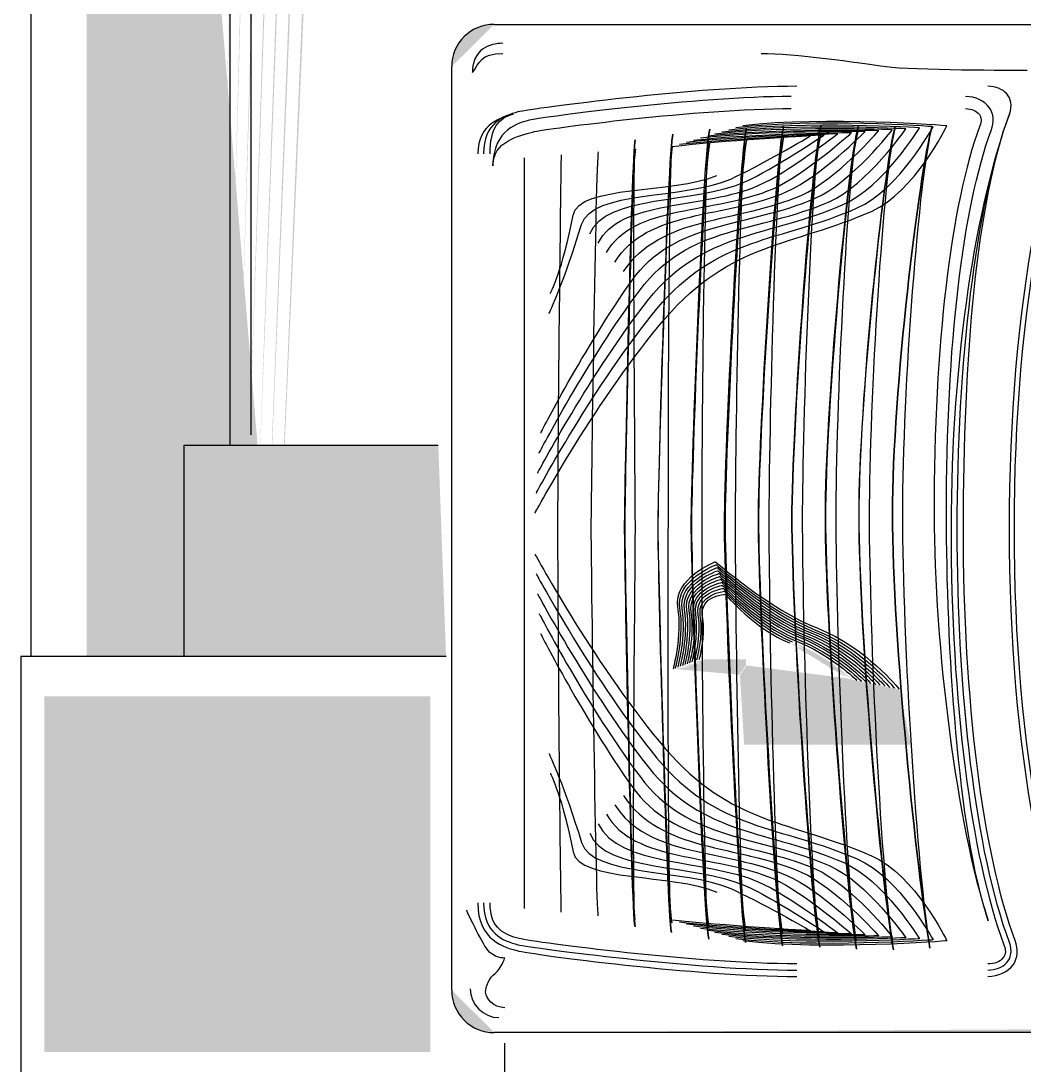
# Model space of a CAD drawing. Header units: millimetres. Extents: x 1111 to 1333, y -447 to -319.
# Drawn here: x 1289.2379 to 1289.4271, y -441.581 to -441.3841 of the extents above; entities that cross this region are included whole.
import ezdxf

# ---------------------------------------------------------------- set-up
doc = ezdxf.new("R2010")
doc.units = ezdxf.units.MM

# ---------------------------------------------------------------- blocks, each defined once
blk = doc.blocks.new('scanne')
at = {"transparency": 33554559}
h = blk.add_hatch(color=256, dxfattribs=at)
h.paths.add_polyline_path([(-0.1646651764565377, 1.427832656656164), (-0.1925381880962504, 1.427832656656164)], flags=0)
h.paths.add_polyline_path([(-0.2242431686029249, 1.397176905720243), (-0.2242431686029249, 0.9708247505886902), (-0.1887062192292887, 0.9708247505886902)], flags=0)
h.paths.add_polyline_path([(-0.1887062192292887, 0.9708247505889176, 0.0021117788378137), (-0.1767997445351739, 1.255576532348413)], flags=0)
h = blk.add_hatch(color=256, dxfattribs=at)
h.paths.add_polyline_path([(-0.1500307048788727, 1.318840513596114, 0.0120618476552631), (-0.1102055998683227, 1.336540560267394)], flags=0)
h.paths.add_polyline_path([(-0.1102055998683227, 1.336540560267394), (-0.1646743001917912, 1.427230490119882), (-0.192547311831504, 1.427230490119882)], flags=0)
h.paths.add_polyline_path([(-0.2236136308604273, 1.397167781984762), (-0.2236136308604273, 0.9855504595204821), (-0.1903119966589202, 0.9855504595204821)], flags=0)
h.paths.add_polyline_path([(-0.1903119966589202, 0.9855504595202546, 0.0020078436045937), (-0.179454751536241, 1.264463050626545)], flags=0)
h = blk.add_hatch(color=256, dxfattribs=at)
h.paths.add_polyline_path([(-0.1535707142127194, 1.325884037323021, 0.0068237509994552), (-0.1142474146488439, 1.342124286330772)], flags=0)
h.paths.add_polyline_path([(-0.1142474146488439, 1.342124286330772), (-0.1646560527208294, 1.426564457435915), (-0.1925290643605422, 1.426564457435915)], flags=0)
h.paths.add_polyline_path([(-0.2230023405884367, 1.397186029455497), (-0.2230023405884367, 1.000212302304362), (-0.1918904028832458, 1.000212302304362)], flags=0)
h.paths.add_polyline_path([(-0.1918904028823363, 1.000212302304589, 0.0018961156850689), (-0.1820823873301833, 1.273376940110438)], flags=0)
h = blk.add_hatch(color=256, dxfattribs=at)
h.paths.add_polyline_path([(-0.1571563422241979, 1.332964055991396, 0.0007552737250075), (-0.1183348481074518, 1.347744507335846)], flags=0)
h.paths.add_polyline_path([(-0.1183348481074518, 1.347744507335846), (-0.1646834239274995, 1.425980538370595), (-0.1925564355672122, 1.425980538370595)], flags=0)
h.paths.add_polyline_path([(-0.222436668994078, 1.397195153190978), (-0.222436668994078, 1.014865021352989), (-0.1934231904299395, 1.014865021352989)], flags=0)
h.paths.add_polyline_path([(-0.1934231904299395, 1.014865021353671, 0.0017490753808728), (-0.1847556418022123, 1.282281705857485)], flags=0)
h = blk.add_hatch(color=256, dxfattribs=at)
h.paths.add_polyline_path([(-0.1223492916813029, 1.353287176589674, 0.007735143214843999), (-0.1606689803518293, 1.340012141586157)], flags=0)
h.paths.add_polyline_path([(-0.1223492916822124, 1.353287176589674), (-0.1646834239274995, 1.425410304908155), (-0.1925564355672122, 1.425410304908155)], flags=0)
h.paths.add_polyline_path([(-0.2217980075158721, 1.397172343852389), (-0.2217980075158721, 1.029531426004723), (-0.1950198441243174, 1.029531426004723)], flags=0)
h.paths.add_polyline_path([(-0.1950198441243174, 1.029531426005178, 0.0016028837796786), (-0.1874015250671164, 1.291154538532737)], flags=0)
h = blk.add_hatch(color=256, dxfattribs=at)
h.paths.add_polyline_path([(-0.1264139158013222, 1.358861778917571, 0.0163772386080521), (-0.1641861803479969, 1.34709216025476)], flags=0)
h.paths.add_polyline_path([(-0.1264139158013222, 1.358861778917798), (-0.1646423671174944, 1.424780767165657), (-0.192560997434839, 1.424780767165657)], flags=0)
h.paths.add_polyline_path([(-0.2212095265829248, 1.39718146758787), (-0.2212095265829248, 1.04418414505335), (-0.1965754410095997, 1.04418414505335)], flags=0)
h.paths.add_polyline_path([(-0.1965754410095997, 1.04418414505335, 0.0014353692078459), (-0.190051970200102, 1.300059304279784)], flags=0)
h = blk.add_hatch(color=256, dxfattribs=at)
h.paths.add_polyline_path([(-0.1305013492594753, 1.364440943113322, 0.0274616059020366), (-0.1677261896818436, 1.35413112211404)], flags=0)
h.paths.add_polyline_path([(-0.1305013492594753, 1.364440943113322), (-0.1646697383241644, 1.424155791290786), (-0.1925427499638772, 1.424155791290786)], flags=0)
h.paths.add_polyline_path([(-0.2205526176346666, 1.397195153190978), (-0.2205526176346666, 1.058887044646553), (-0.1981538472330158, 1.058887044646553)], flags=0)
h.paths.add_polyline_path([(-0.1981538472330158, 1.058887044647235, 0.0012508631536197), (-0.1927252246716762, 1.308968631896277)], flags=0)
h = blk.add_hatch(color=256, dxfattribs=at)
h.paths.add_polyline_path([(-0.1345249165699442, 1.3700246691767, 0.0399582561470044), (-0.171247951545638, 1.361220264518124)], flags=0)
h.paths.add_polyline_path([(-0.1345249165699442, 1.3700246691767), (-0.1646788620598727, 1.423535377283769), (-0.1925518736995855, 1.423535377283769)], flags=0)
h.paths.add_polyline_path([(-0.2200143172460685, 1.397167781984762), (-0.2200143172460685, 1.073548887430661), (-0.1997140059863795, 1.073548887430661)], flags=0)
h.paths.add_polyline_path([(-0.1997140059863795, 1.073548887430661, 0.0010489631758105), (-0.1953802316718338, 1.317882521380852)], flags=0)
h = blk.add_hatch(color=256, dxfattribs=at)
h.paths.add_polyline_path([(-0.138584978821882, 1.375603833372224, 0.0551259224544635), (-0.1748062083509012, 1.368304845054353)], flags=0)
h.paths.add_polyline_path([(-0.138584978821882, 1.375603833372451), (-0.1646788620598727, 1.422956020086076), (-0.1925518736995855, 1.422956020086076)], flags=0)
h.paths.add_polyline_path([(-0.2193756557678625, 1.39718146758787), (-0.2193756557678625, 1.088160549669964), (-0.2012650410040351, 1.088160549669964)], flags=0)
h.paths.add_polyline_path([(-0.2012650410040351, 1.088160549669282, 0.0008221232259215), (-0.1980261149376474, 1.326791848995981)], flags=0)
h = blk.add_hatch(color=256, dxfattribs=at)
h.paths.add_polyline_path([(-0.1473665741430068, 1.089880373790492, 0.4178557647740821), (-0.1553954612925281, 1.081942723996462)], flags=0)
h.paths.add_polyline_path([(-0.1473665741420973, 1.089880373792539), (-0.0265683174777678, 1.089880373792539)], flags=0)
h.paths.add_polyline_path([(0.2573167094203654, 1.08267262282834, 0.0037707061249055), (-0.0265683174786773, 1.089880373792539)], flags=0)
h.paths.add_polyline_path([(0.2849160089974703, 1.002018801912981, 0.0442316588795914), (0.2703180323608194, 1.074005074200385)], flags=0)
h.paths.add_polyline_path([(0.2913938611297908, 0.916346926529286, 0.0127815717687274), (0.2849160089974703, 1.002018801912981)], flags=0)
h.paths.add_polyline_path([(0.2772520712630921, 0.9022963740169416, 0.4162561752458062), (0.2913938611297908, 0.916346926529286)], flags=0)
h.paths.add_polyline_path([(0.2772520712640016, 0.9022963740169416), (-0.0265683174777678, 0.8997873467826593), (-0.1473665741420973, 0.8997873467826593)], flags=0)
h.paths.add_polyline_path([(-0.1553954612925281, 0.9077706152556856, 0.4188155754616451), (-0.1473665741430068, 0.8997873467826593)], flags=0)
h = blk.add_hatch(color=256, dxfattribs=at)
h.paths.add_polyline_path([(-0.0798783034058488, 0.9663951770530728, 0.0810771973531571), (-0.0911917352993896, 0.9734660719861948)], flags=0)
h.paths.add_polyline_path([(-0.0798783034058488, 0.9663951770530728), (-0.0765481399860164, 0.9595523755046996), (-0.0993574784799876, 0.9595523755046996), (-0.1000417586349158, 0.9700446712120084), (-0.1091654940325952, 0.9700446712120084)], flags=0)
h = blk.add_hatch(color=256, dxfattribs=at)
h.paths.add_polyline_path([(-0.0807268107985238, 0.9665502805548841, 0.0754801598096221), (-0.0916752932755571, 0.9732562260719532)], flags=0)
h.paths.add_polyline_path([(-0.0807268107976143, 0.9665502805546566), (-0.0773510287010595, 0.9601180470992858), (-0.09924799365558098, 0.9601180470992858), (-0.0999322738095998, 0.9701541560368696), (-0.1086910597916812, 0.9701541560368696)], flags=0)
for points in [[(-0.0737152201452318, 0.9651132922297164), (-0.0711605742337724, 0.9556702260931615), (-0.0999915780905667, 0.9556702260931615), (-0.1008127142756621, 0.9688540237427788), (-0.1122630021998248, 0.9688540237427788)], [(-0.0745819750079591, 0.9652683957315276), (-0.0718904730654231, 0.9562358976877476), (-0.0999003407362125, 0.9562358976877476), (-0.1006758582445855, 0.9690091272443624), (-0.1118068154303273, 0.9690091272443624)], [(-0.0754122349287627, 0.9654189373654845), (-0.0726751143095044, 0.9567970074147067), (-0.0998182271175665, 0.9567970074147067), (-0.1005481259492171, 0.9691596688785467), (-0.1113597523951739, 0.9691596688785467)], [(-0.0763291703362938, 0.9656105358087644), (-0.0734551936864136, 0.9573535552740396), (-0.099731551630839, 0.9573535552740396), (-0.1004614504633992, 0.9693056486448768), (-0.1109537461700256, 0.9693056486448768)], [(-0.0772004870671026, 0.9658066961198984), (-0.0742352730624134, 0.9579146650009988), (-0.0995992574678439, 0.9579146650009988), (-0.1003747749771264, 0.9695018089560108), (-0.1105021212681549, 0.9695018089560108)], [(-0.0780900512684184, 0.9660074182986592), (-0.0750335999098297, 0.9584803365955848), (-0.0995308294520783, 0.9584803365955848), (-0.1002607282846384, 0.9697025311347716), (-0.1100687438372461, 0.9697025311347716)], [(-0.0789841773369062, 0.9661990167419388), (-0.0757908699481504, 0.9589912657779676), (-0.0994213446276717, 0.9589912657779676), (-0.1001512434593224, 0.9698485109011016), (-0.1095943095963321, 0.9698485109011016)], [(-0.07100547073173401, 0.9645339350317954), (-0.0687701555591502, 0.954041639324714), (-0.1002470426813033, 0.954041639324714), (-0.1011137975440306, 0.9683659038989844), (-0.1136133150391743, 0.9683659038989844)], [(-0.0718995968011314, 0.9647300953429294), (-0.0695730442741933, 0.9545571303747236), (-0.1001375578559873, 0.9545571303747236), (-0.1010043127196241, 0.9685164455329413), (-0.1131844994749827, 0.9685164455329413)], [(-0.0727982847372459, 0.9648715132416328), (-0.0703348761801408, 0.955154735043152), (-0.1000782535763847, 0.955154735043152), (-0.1009450084391119, 0.9687034821085944), (-0.1127146271021502, 0.9687034821085944)]]:
    blk.add_hatch(color=256, dxfattribs=at).paths.add_polyline_path(points)
at = {"lineweight": -3}
for points in [[(-0.234771959251475, 1.389868793666664), (-0.234771959251475, 0.9706787708223599)], [(-0.1321390597638583, 1.331955883230193), (-0.1321390597638583, 1.19213463826145), (-0.1972369118259394, 1.192271494292299), (-0.1972369118259394, 1.010572303848448)], [(-0.1281337399243512, 1.330619255994406), (-0.1281337399243512, 1.190934867056512), (-0.1932772106631546, 1.190980485733462), (-0.1932772106631546, 1.012474602678821)], [(-0.1473665741420973, 1.089880373792539), (-0.0265683174777678, 1.089880373792539)], [(-0.1553954612925281, 0.9077706152556856), (-0.1553954612925281, 1.081942723996462)], [(-0.1417417912696237, 1.06473992090423), (-0.1417417912696237, 0.9940765902495058), (-0.1417417912696237, 0.9231851662098052)], [(-0.2058405943059824, 0.9706468377482906), (-0.2058405943059824, 1.010563180113194), (-0.1579409834682792, 1.010563180113194)], [(-0.1564629383340161, 0.9706650852190251), (-0.2366605724789679, 0.9706650852190251), (-0.2366605724789679, 0.8864530074990852), (-0.145514455856528, 0.8864530074990852)], [(0.2772520712640016, 0.9022963740169416), (-0.0265683174777678, 0.8997873467826593), (-0.1473665741420973, 0.8997873467826593)], [(-0.1454232185026285, 0.8977664393919441), (-0.1454232185026285, 0.8782872643180326)], [(-0.145418656634547, 0.8977755631274249), (-0.145418656634547, 0.8782507693763363)]]:
    blk.add_lwpolyline(points, dxfattribs=at)
for centre, radius, start, end in [((-0.1474611789919891, 1.081946654549938), 0.0079342832738764, 89.31681452962599, 180.0283836771289), ((6.819120863798388, 0.9627159077419946), 6.954639432962008, 179.1549348327318, 179.7390033877599), ((7.146758906017793, 1.023135207993618), 7.282262029565697, 180.2261171212024, 180.7918014252926), ((-0.1474515128309122, 0.9077309402191532), 0.0079440475366842, 179.7138459230548, 270.6126248699297)]:
    blk.add_arc(centre, radius, start, end, dxfattribs=at)
for points in [[(-0.1457516729767576, 1.086312993251794), (-0.148306318888217, 1.086312993251794), (-0.1514996262774275, 1.085172526327141), (-0.1514996262774275, 1.080838752013278)], [(-0.1514996262774275, 1.080838752013278), (-0.1500398286141262, 1.082709117769809), (-0.1500398286141262, 1.084397008818314), (-0.1457516729767576, 1.084397008818314)], [(-0.097030925953959, 1.084397008818314), (-0.0909636419144135, 1.084397008818314), (-0.0785553617736241, 1.082709117769809), (-0.0734916886274277, 1.081933600260981)], [(-0.0502124777610789, 0.994806489081384), (-0.0502124777610789, 1.036593197202591), (-0.0432784388583514, 1.072130146576228), (-0.0336985166907198, 1.084812138778943)], [(-0.0502124777610789, 0.994806489081384), (-0.0502124777610789, 1.036593197202591), (-0.0432784388583514, 1.072130146576228), (-0.0336985166907198, 1.084812138778943)], [(-0.0492818567497579, 0.994806489081384), (-0.0492818567497579, 1.036593197202591), (-0.04234781784794, 1.072130146576228), (-0.032722277003586, 1.084812138778943)], [(-0.0734916886274277, 1.081933600260981), (-0.0685192528360403, 1.081249320106053), (-0.0492681711473324, 1.081249320106053), (-0.04689599994367201, 1.081249320106053)], [(-0.0903021710980738, 1.078206554351254), (-0.1090058286629301, 1.078206554351254), (-0.1399809103379539, 1.07400963606824), (-0.142900505665466, 1.073370974590488)], [(-0.0502033540253706, 1.072960406497486), (-0.049017268423313, 1.076153713886697), (-0.0514350583036958, 1.078206554351254), (-0.0542634162768536, 1.078206554351254)], [(-0.0913742100071886, 1.076286008049919), (-0.108891781970442, 1.076286008049919), (-0.1380421165656571, 1.072408420506008), (-0.1407792371849155, 1.071815377704979)], [(-0.0540125135537437, 1.074187548908412), (-0.0549705057708252, 1.075510490541091), (-0.0565671594652031, 1.076286008049919), (-0.0584831438989113, 1.076286008049919)], [(-0.142900505665466, 1.073370974590488), (-0.1457744823153462, 1.072595457081661), (-0.1493783577973318, 1.071272515448981), (-0.1493783577973318, 1.065478943471362)], [(-0.1401405757076191, 1.069580062532622), (-0.1374034550883607, 1.070264342687551), (-0.1088005446160878, 1.074005074200613), (-0.0913742100071886, 1.074005074200613)], [(-0.0584831438989113, 1.074005074200613), (-0.057388295651208, 1.074005074200613), (-0.0563846847574041, 1.073548887430661), (-0.0558828793102748, 1.072864607275732)], [(-0.053647564137691, 1.069899393271498), (-0.0531001400142941, 1.071496046966103), (-0.0531457586910165, 1.073047081983759), (-0.0540125135537437, 1.074187548908412)], [(-0.1437900698667818, 1.072942159026524), (-0.1457516729767576, 1.0723947349029), (-0.1504960153840784, 1.071254267978247), (-0.1504960153840784, 1.065460696000627)], [(-0.1481694628571404, 1.065460696000627), (-0.1481694628571404, 1.070433131792469), (-0.1464815718093178, 1.072257878871823), (-0.1437900698667818, 1.072942159026524)], [(-0.1407792371849155, 1.071815377704979), (-0.1426496029419013, 1.071359190935027), (-0.1476220387337435, 1.070081867979297), (-0.1476220387337435, 1.063239066431378)], [(-0.0697509571148203, 1.070182229068677), (-0.0697509571148203, 1.070182229068677), (-0.0909180232372364, 1.071277077316608), (-0.1044667703029063, 1.069543567590926)], [(-0.0671689399971456, 1.070364703776931), (-0.0671689399971456, 1.070364703776931), (-0.0889746675977676, 1.071733264086333), (-0.1031620761407339, 1.069954135683929)], [(-0.0646051703499779, 1.070588235294053), (-0.0646051703499779, 1.070588235294053), (-0.0870039407516288, 1.072230507665608), (-0.1017843920960786, 1.070360141909077)], [(-0.0620231532332127, 1.070761586266598), (-0.0620231532332127, 1.070761586266598), (-0.0850149664354376, 1.07258633334618), (-0.1004796979334515, 1.070761586266598)], [(-0.0502261633635044, 1.072942159026524), (-0.0563846847574041, 1.056291341925998), (-0.0612202645181697, 1.027414719392481), (-0.0612202645181697, 0.9947973653459029)], [(-0.0600569882547006, 0.9948156128166374), (-0.0600569882547006, 1.025973169199687), (-0.0565899688037916, 1.05580778394983), (-0.0502033540253706, 1.072960406497486)], [(-0.0588937119912316, 0.9947973653459029), (-0.0588937119912316, 1.027141007330328), (-0.0563390660797722, 1.056565053987924), (-0.0502261633635044, 1.072942159026524)], [(-0.0558828793102748, 1.072864607275732), (-0.0555179298946769, 1.072271564474931), (-0.0554266925403226, 1.071678521673902), (-0.0557916419568301, 1.070766148134453)], [(-0.1476220387337435, 1.063239066431378), (-0.1476220387337435, 1.067846552807168), (-0.1426952216190784, 1.068850163700744), (-0.1401405757076191, 1.069580062532622)], [(-0.1164781679533462, 0.9953493513376088), (-0.1164781679533462, 1.003788806580359), (-0.1146078021972698, 1.065921444638206), (-0.1136954286578202, 1.069205989381316)], [(-0.1136954286578202, 1.069205989381316), (-0.1146078021972698, 1.065921444638206), (-0.1146078021972698, 1.003788806580359), (-0.1146078021972698, 0.9953493513376088)], [(-0.0826063002898536, 1.069251608058266), (-0.0826063002898536, 1.069251608058266), (-0.1008081524080353, 1.068841039965263), (-0.1111179734077723, 1.067609335686711)], [(-0.1102147236031215, 0.9956413108700416), (-0.1102147236031215, 1.006316081285376), (-0.1079337897533605, 1.06598531078589), (-0.1067477041522125, 1.070136610391728)], [(-0.0800151594369254, 1.069429520898438), (-0.0800151594369254, 1.069429520898438), (-0.0988100543561359, 1.069292664867589), (-0.1098041555108011, 1.067969723234909)], [(-0.0774377041868775, 1.069653052415787), (-0.0774377041868775, 1.069653052415787), (-0.0968712605842939, 1.069881145800763), (-0.1084584045395331, 1.068421348137007)], [(-0.1067477041522125, 1.070136610391728), (-0.1079337897533605, 1.06598531078589), (-0.1082531204931456, 1.006316081285376), (-0.1082531204931456, 0.9956413108700416)], [(-0.0748693726729926, 1.069826403388333), (-0.0748693726729926, 1.069826403388333), (-0.0948503531933511, 1.070282590158058), (-0.1071217773030639, 1.068777173817579)], [(-0.0723147267615332, 1.070004316228505), (-0.0723147267615332, 1.070004316228505), (-0.0928887500829205, 1.070779833737333), (-0.1057988356708392, 1.069183180042728)], [(-0.1039512792528967, 0.9960062602860944), (-0.1039512792528967, 1.008688252488809), (-0.1011229212797389, 1.065392267985089), (-0.0997999796466047, 1.070364703776931)], [(-0.0997999796466047, 1.070364703776931), (-0.1011229212797389, 1.065392267985089), (-0.1019440574657437, 1.008688252488809), (-0.1019440574657437, 0.9960062602860944)], [(-0.0975509788711406, 0.9963119054218624), (-0.0975509788711406, 1.011183594120211), (-0.0943120528052077, 1.065196107673955), (-0.0927610177875522, 1.070807204943548)], [(-0.0974779889882029, 1.059534829859785), (-0.0919125103957868, 1.061998238417118), (-0.0826063002898536, 1.069251608058266), (-0.0826063002898536, 1.069251608058266)], [(-0.0927610177875522, 1.070807204943548), (-0.0943120528052077, 1.065196107673955), (-0.09558937576071001, 1.011183594120211), (-0.09558937576071001, 0.9963119054218624)], [(-0.0947956107813752, 1.058891606514407), (-0.0888651827724516, 1.061537489779539), (-0.0800151594369254, 1.069429520898438), (-0.0800151594369254, 1.069429520898438)], [(-0.0921725368546049, 1.058339620522701), (-0.0859227781068057, 1.061122359818909), (-0.0774377041868775, 1.069653052415787), (-0.0774377041868775, 1.069653052415787)], [(-0.0912419158437388, 0.9966312361607378), (-0.0912419158437388, 1.013601384000367), (-0.0875924216845761, 1.064283734134278), (-0.085722055928045, 1.070807204943548)], [(-0.0895129679863658, 1.05764621663252), (-0.0828982598225139, 1.060565811959804), (-0.0748693726729926, 1.069826403388333), (-0.0748693726729926, 1.069826403388333)], [(-0.085722055928045, 1.070807204943548), (-0.0875924216845761, 1.064283734134278), (-0.0892803127333082, 1.013601384000367), (-0.0892803127333082, 0.9966312361607378)], [(-0.0868670847205522, 1.057094230641041), (-0.0799330458182794, 1.060105063322225), (-0.0723147267615332, 1.070004316228505), (-0.0723147267615332, 1.070004316228505)], [(-0.0849282909487101, 0.9969505668996134), (-0.0849282909487101, 1.016156029911826), (-0.0808226100195953, 1.06350821662545), (-0.0786785322013657, 1.070807204943548)], [(-0.0787880170257722, 1.069666738018895), (-0.080840857490557, 1.06223089366972), (-0.0849009197424948, 1.016110411234649), (-0.0849009197424948, 0.9969049482226636)], [(-0.084212077719485, 1.056451007295436), (-0.0769587080783367, 1.059644314684646), (-0.0697509571148203, 1.070182229068677), (-0.0697509571148203, 1.070182229068677)], [(-0.0786785322013657, 1.070807204943548), (-0.0808226100195953, 1.06350821662545), (-0.0829666878382796, 1.016156029911826), (-0.0829666878382796, 0.9969505668996134)], [(-0.0815844419255427, 1.055903583171584), (-0.0739661228683417, 1.059233746591644), (-0.0671689399971456, 1.070364703776931), (-0.0671689399971456, 1.070364703776931)], [(-0.0789294349244756, 1.055260359825979), (-0.070991785128399, 1.058727379277115), (-0.0646051703499779, 1.070588235294053), (-0.0646051703499779, 1.070588235294053)], [(-0.0718083594467771, 1.070168543465797), (-0.0740436746193609, 1.061911562930845), (-0.0786055423179732, 1.018482582438082), (-0.0786055423179732, 0.9972242789617666)], [(-0.0785781711117579, 0.9972242789617666), (-0.0785781711117579, 1.018482582438082), (-0.0740163034126908, 1.062413368377747), (-0.0717353695633847, 1.070715967589649)], [(-0.0717353695633847, 1.070715967589649), (-0.0740163034126908, 1.062413368377747), (-0.0766621866785045, 1.018482582438082), (-0.0766621866785045, 0.9972242789617666)], [(-0.0762561804533561, 1.054612574612974), (-0.067999199918404, 1.058262068771682), (-0.0620231532332127, 1.070761586266598), (-0.0620231532332127, 1.070761586266598)], [(-0.0722645462162746, 0.9975436097006422), (-0.0722645462162746, 1.020945990995414), (-0.0672921104248872, 1.061637850868919), (-0.0647830831910596, 1.070715967589649)], [(-0.0647830831910596, 1.070715967589649), (-0.0672921104248872, 1.061637850868919), (-0.0722645462162746, 1.020945990995414), (-0.0722645462162746, 0.9975436097006422)], [(-0.0647830831910596, 1.070715967589649), (-0.0672921104248872, 1.061637850868919), (-0.0703941804601982, 1.020945990995414), (-0.0703941804601982, 0.9975436097006422)], [(-0.0557916419568301, 1.070766148134453), (-0.0613115018716144, 1.055803222082204), (-0.0644135719069254, 1.029800576199022), (-0.0644135719069254, 0.9975025528913192)], [(-0.0620870193808969, 0.9975025528913192), (-0.0620870193808969, 1.029572482814046), (-0.0590761866994853, 1.055210179281402), (-0.053647564137691, 1.069899393271498)], [(-0.1227917928488296, 0.9950573918047212), (-0.1227917928488296, 1.001398387905965), (-0.1214688512161501, 1.065629485105546), (-0.1207845710612219, 1.068092893662878)], [(-0.1207845710612219, 1.068092893662878), (-0.1214688512161501, 1.065629485105546), (-0.1208301897379442, 1.001398387905965), (-0.1208301897379442, 0.9950573918047212)], [(-0.0877292777156527, 1.068845601833118), (-0.0877292777156527, 1.068845601833118), (-0.1047906629094086, 1.067933228293213), (-0.1137775422755567, 1.06679276136856)], [(-0.0851655080689398, 1.069028076540917), (-0.0851655080689398, 1.069028076540917), (-0.1028199360632698, 1.068343796386216), (-0.1124454769076237, 1.067203329461563)], [(-0.1067522660198392, 1.067477041523488), (-0.1078927329447197, 1.063325741917651), (-0.1101736667940258, 1.006302395682268), (-0.1101736667940258, 0.9956732439441112)], [(-0.0997726084408441, 1.06802446564734), (-0.1010955500730688, 1.063052029855498), (-0.1038326706923272, 1.008720185562651), (-0.1038326706923272, 0.9959469560060368)], [(-0.1027834411218009, 1.060725477329242), (-0.0978566240066812, 1.062915173824649), (-0.0877292777156527, 1.068845601833118), (-0.0877292777156527, 1.068845601833118)], [(-0.1001284341216433, 1.06017805320539), (-0.094882286267648, 1.062504605731874), (-0.0851655080689398, 1.069028076540917), (-0.0851655080689398, 1.069028076540917)], [(-0.0927929508613943, 1.068571889771192), (-0.0943439858790498, 1.062778317793572), (-0.0975372932682603, 1.011183594120211), (-0.0975372932682603, 0.9962662867449124)], [(-0.0858132932823992, 1.069119313895043), (-0.0875924216845761, 1.062504605731874), (-0.0912419158437388, 1.013647002677316), (-0.0912419158437388, 0.996585617483788)], [(-0.1277824761116335, 1.065834769151933), (-0.1282386628811309, 1.064192496780378), (-0.1291510364205806, 0.9990034073641708), (-0.1291510364205806, 0.994715251727257)], [(-0.1207571998550065, 1.066382193275785), (-0.1214414800099348, 1.063918784718225), (-0.122764421643069, 1.001375578567603), (-0.122764421643069, 0.9950345824661326)], [(-0.1137775422755567, 1.066929617399637), (-0.1146899158159158, 1.06359945397935), (-0.1165146628957245, 1.003884605801886), (-0.1165146628957245, 0.9953539132050082)], [(-0.1325085710475378, 1.053932856325673), (-0.1313224854454802, 1.059680809626115), (-0.1137136761278725, 1.057901681223711), (-0.105411076916198, 1.06136870067462)], [(-0.1309301648236669, 1.052149166055414), (-0.1289229430360592, 1.058718255541634), (-0.1115878457806048, 1.056802271108153), (-0.1027834411218009, 1.060725477329242)], [(-0.1293700060703031, 1.050370037652783), (-0.1264504107437006, 1.057851500678907), (-0.1096171189344659, 1.056026753599326), (-0.1001284341216433, 1.06017805320539)], [(-0.1277687905082985, 1.048631966059701), (-0.1238912029646144, 1.056888946594426), (-0.1075140979257867, 1.055064199515072), (-0.0974779889882029, 1.059534829859785)], [(-0.1261812605491741, 1.046848275789443), (-0.1213000621112314, 1.055926392509945), (-0.1055616185506096, 1.054192882784491), (-0.0947956107813752, 1.058891606514407)], [(-0.12460741619293, 1.045064585519185), (-0.1186769881840064, 1.054963838425692), (-0.1035315874244134, 1.053367184731087), (-0.0921725368546049, 1.058339620522701)], [(-0.1229970768952171, 1.043276333381299), (-0.116017419316222, 1.053905485119457), (-0.101465061357203, 1.052400068778752), (-0.0895129679863658, 1.05764621663252)], [(-0.1214460418775616, 1.041538261787991), (-0.1133715360504084, 1.052988549711926), (-0.0994578395695953, 1.051574370725575), (-0.0868670847205522, 1.057094230641041)], [(-0.1198858831241978, 1.03980019019491), (-0.1107621477269731, 1.052025995627673), (-0.0974414940467341, 1.050657435317816), (-0.084212077719485, 1.056451007295436)], [(-0.1183074769007817, 1.037975443115101), (-0.1080432745786766, 1.05088552870302), (-0.0954525197296334, 1.049836299132039), (-0.0815844419255427, 1.055903583171584)], [(-0.1367967266844516, 1.03915240498145), (-0.1367967266844516, 1.03915240498145), (-0.1344245554807912, 1.043531797972264), (-0.1325085710475378, 1.053932856325673)], [(-0.1167016994711503, 1.03623737152202), (-0.1053426489008871, 1.049922974618539), (-0.0933905555300498, 1.048873745047558), (-0.0789294349244756, 1.055260359825979)], [(-0.1151232932468247, 1.034449119383907), (-0.1026693944297676, 1.048819002635354), (-0.0913559625362268, 1.04799786644935), (-0.0762561804533561, 1.054612574612974)], [(-0.1370430675399348, 1.035361492923811), (-0.1370430675399348, 1.035361492923811), (-0.1341234722124227, 1.041474395640307), (-0.1309301648236669, 1.052149166055414)], [(-0.1389088714283844, 1.009053201904862), (-0.1389088714283844, 1.009053201904862), (-0.1297395173544373, 1.026662011222242), (-0.1198858831241978, 1.03980019019491)], [(-0.1386442831019394, 1.012798495285323), (-0.1386442831019394, 1.012798495285323), (-0.1304329212441644, 1.028810650908326), (-0.1214460418775616, 1.041538261787991)], [(-0.1392008309614994, 1.005266851714623), (-0.1392008309614994, 1.005266851714623), (-0.129027865992839, 1.024426696049658), (-0.1183074769007817, 1.037975443115101)], [(-0.1394654192879443, 1.001521558333934), (-0.1394654192879443, 1.001521558333934), (-0.1283344621031119, 1.022232437686625), (-0.1167016994711503, 1.03623737152202)], [(-0.1397117601434274, 0.9977260844084412), (-0.1397117601434274, 0.9977260844084412), (-0.1275771920647912, 1.020033617455737), (-0.1151232932468247, 1.034449119383907)], [(-0.0929891111725283, 0.9161142712766832), (-0.0945857648669062, 0.9246905825505108), (-0.0975509788711406, 0.98148583540069), (-0.0975509788711406, 0.9963119054218624)], [(-0.09558937576071001, 0.9963119054218624), (-0.09558937576071001, 0.98148583540069), (-0.0945857648669062, 0.9246905825505108), (-0.0929891111725283, 0.9161142712766832)], [(-0.0859957679901982, 0.9158861778917072), (-0.0878661337467293, 0.9258310494751641), (-0.0912419158437388, 0.9794329949361326), (-0.0912419158437388, 0.9966312361607378)], [(-0.0912419158437388, 0.996585617483788), (-0.0912419158437388, 0.9795698509672092), (-0.0878661337467293, 0.9276557965545179), (-0.0860870053445524, 0.9177565436482382)], [(-0.0892803127333082, 0.9966312361607378), (-0.0892803127333082, 0.9794329949361326), (-0.0878661337467293, 0.9258310494751641), (-0.0859957679901982, 0.9158861778917072)], [(-0.0790434816169636, 0.9155212284758816), (-0.0810963220817485, 0.9266521856609417), (-0.0849282909487101, 0.9777907225645776), (-0.0849282909487101, 0.9969505668996134)], [(-0.0849009197424948, 0.9969049482226636), (-0.0849009197424948, 0.9777451038878552), (-0.0811145695527103, 0.9282032206785971), (-0.0791073477646478, 0.9170722634935372)], [(-0.0829666878382796, 0.9969505668996134), (-0.0829666878382796, 0.9777907225645776), (-0.0810963220817485, 0.9266521856609417), (-0.0790434816169636, 0.9155212284758816)], [(-0.0786055423179732, 0.9972242789617666), (-0.0786055423179732, 0.9759203568080465), (-0.0744086240349589, 0.9287962634793984), (-0.0721733088628298, 0.916387983338609)], [(-0.0721003189798921, 0.9153843724448052), (-0.0744268715059207, 0.9277926525855946), (-0.0785781711117579, 0.9759203568080465), (-0.0785781711117579, 0.9972242789617666)], [(-0.0766621866785045, 0.9972242789617666), (-0.0766621866785045, 0.9759203568080465), (-0.0744268715059207, 0.9277926525855946), (-0.0721003189798921, 0.9153843724448052)], [(-0.0651936512838347, 0.9157037031836808), (-0.0676114411642175, 0.9292980689263004), (-0.0722645462162746, 0.9740956097286924), (-0.0722645462162746, 0.9975436097006422)], [(-0.0722645462162746, 0.9975436097006422), (-0.0722645462162746, 0.9740956097286924), (-0.0676114411642175, 0.9292980689263004), (-0.0651936512838347, 0.9157037031836808)], [(-0.0703941804601982, 0.9975436097006422), (-0.0703941804601982, 0.9740956097286924), (-0.0676114411642175, 0.9292980689263004), (-0.0651936512838347, 0.9157037031836808)], [(-0.0644135719069254, 0.9975025528913192), (-0.0644135719069254, 0.9728228486408169), (-0.0601254162700116, 0.9384719848685564), (-0.0541949882615427, 0.9208631755511759)], [(-0.0541949882615427, 0.9208631755511759), (-0.059988560238935, 0.9381526541296809), (-0.0620870193808969, 0.9729140859944893), (-0.0620870193808969, 0.9975025528913192)], [(-0.1291510364205806, 0.994715251727257), (-0.1291510364205806, 0.9904270960905704), (-0.1282842815578533, 0.9242800144575084), (-0.1278280947883559, 0.9218166059001759)], [(-0.1208301897379442, 0.9196953374200803), (-0.1215600885695949, 0.9232535942253434), (-0.1227917928488296, 0.9886707770263), (-0.1227917928488296, 0.9950573918047212)], [(-0.122764421643069, 0.9950345824661326), (-0.122764421643069, 0.9886479676879388), (-0.1215327173638343, 0.92487305725831), (-0.1208940558856284, 0.9211323257454752)], [(-0.1208301897379442, 0.9950573918047212), (-0.1208301897379442, 0.9886707770263), (-0.1215600885695949, 0.9232535942253434), (-0.1208301897379442, 0.9196953374200803)], [(-0.1165146628957245, 0.9953539132050082), (-0.1165146628957245, 0.9868232206083576), (-0.1148267718469924, 0.9253748627052119), (-0.1139143983066333, 0.9204480455905468)], [(-0.1139691407195187, 0.9186643553202885), (-0.1148358955822459, 0.9236367911121304), (-0.1164781679533462, 0.9868642774176803), (-0.1164781679533462, 0.9953493513376088)], [(-0.1146078021972698, 0.9953493513376088), (-0.1146078021972698, 0.9868642774176803), (-0.1148358955822459, 0.9236367911121304), (-0.1139691407195187, 0.9186643553202885)], [(-0.1069301788600114, 0.9174052798355204), (-0.1080706457844371, 0.923609419905688), (-0.1102147236031215, 0.9850121591318838), (-0.1102147236031215, 0.9956413108700416)], [(-0.1101736667940258, 0.9956732439441112), (-0.1101736667940258, 0.9849984735287762), (-0.1080752076520639, 0.9259679055062406), (-0.1069347407276382, 0.9197637654356184)], [(-0.1082531204931456, 0.9956413108700416), (-0.1082531204931456, 0.9850121591318838), (-0.1080706457844371, 0.923609419905688), (-0.1069301788600114, 0.9174052798355204)], [(-0.0999824543548584, 0.916766618357542), (-0.1013053959875378, 0.9242024627067166), (-0.1039512792528967, 0.9832330307294797), (-0.1039512792528967, 0.9960062602860944)], [(-0.1038326706923272, 0.9959469560060368), (-0.1038326706923272, 0.9831737264494222), (-0.1013236434584996, 0.9265153296298648), (-0.1000007018253655, 0.9190794852809177)], [(-0.1019440574657437, 0.9960062602860944), (-0.1019440574657437, 0.9832330307294797), (-0.1013053959875378, 0.9242024627067166), (-0.0999824543548584, 0.916766618357542)], [(-0.0975372932682603, 0.9962662867449124), (-0.0975372932682603, 0.9813489793698408), (-0.0945720792635712, 0.9271083724308936), (-0.0930210442459156, 0.9183952051262168)], [(-0.0612202645181697, 0.9947973653459029), (-0.0612202645181697, 0.9623624860073504), (-0.0574795330046527, 0.932984058026932), (-0.0512753929344854, 0.9163332409261784)], [(-0.0502033540253706, 0.9167620564899152), (-0.0565899688037916, 0.9338690603603936), (-0.0600569882547006, 0.9636124377566376), (-0.0600569882547006, 0.9948156128166374)], [(-0.0491313151162558, 0.917108758435006), (-0.0552442178325237, 0.9335771008277332), (-0.0588937119912316, 0.9626361980690488), (-0.0588937119912316, 0.9947973653459029)], [(-0.0336985166907198, 0.9047096020296976), (-0.0432784388583514, 0.9176653062941112), (-0.0502124777610789, 0.9531110183140754), (-0.0502124777610789, 0.994806489081384)], [(-0.0336985166907198, 0.9047096020296976), (-0.0432784388583514, 0.9176653062941112), (-0.0502124777610789, 0.9531110183140754), (-0.0502124777610789, 0.994806489081384)], [(-0.032722277003586, 0.9047096020296976), (-0.04234781784794, 0.9176653062941112), (-0.0492818567497579, 0.9531110183140754), (-0.0492818567497579, 0.994806489081384)], [(-0.1397117601434274, 0.990016527997568), (-0.1397117601434274, 0.990016527997568), (-0.1275771920647912, 0.9677089949502716), (-0.1151232932468247, 0.9533391116990516)], [(-0.112746560176447, 0.9800442852078958), (-0.1136133150391743, 0.9854272890925129), (-0.1056756652430977, 0.9885749778047738), (-0.1056756652430977, 0.9885749778047738)], [(-0.1056756652430977, 0.9885749778047738), (-0.1056756652430977, 0.9885749778047738), (-0.095274606889916, 0.9794512424070944), (-0.0862421088456813, 0.9759386042790084)], [(-0.1123633632889778, 0.9798298774260275), (-0.1132301181526145, 0.985076025279568), (-0.1055205617410593, 0.9879956206068528), (-0.1055205617410593, 0.9879956206068528)], [(-0.1119391095937772, 0.9796975832628048), (-0.1127602457793273, 0.9848068750854964), (-0.1053244014299253, 0.9874527583508552), (-0.1053244014299253, 0.9874527583508552)], [(-0.111487484690997, 0.9795287941581136), (-0.1123086208770019, 0.984546848626678), (-0.1051921072664754, 0.9868734011529341), (-0.1051921072664754, 0.9868734011529341)], [(-0.1055205617410593, 0.9879956206068528), (-0.1055205617410593, 0.9879956206068528), (-0.0955300714806526, 0.9791455972710992), (-0.0867712854985712, 0.97567857782019)], [(-0.1053244014299253, 0.9874527583508552), (-0.1053244014299253, 0.9874527583508552), (-0.0957900979394708, 0.9788308284000776), (-0.0872137866660978, 0.9754094276258912)], [(-0.1051921072664754, 0.9868734011529341), (-0.1051921072664754, 0.9868734011529341), (-0.0960227531925284, 0.9784339459101828), (-0.0877657726575763, 0.9751950198442499)], [(-0.1394654192879443, 0.9862666727490251), (-0.1394654192879443, 0.9862666727490251), (-0.1282888434254801, 0.9655557933965608), (-0.1167016994711503, 0.9515508595611664)], [(-0.1110769165986767, 0.9793645669208216), (-0.1118524341070497, 0.98420014668136), (-0.1050096325591312, 0.9863442245000442), (-0.1050096325591312, 0.9863442245000442)], [(-0.1106298535635233, 0.97924139649308), (-0.1114053710728058, 0.9839401202227692), (-0.104836281586131, 0.9857648673021229), (-0.104836281586131, 0.9857648673021229)], [(-0.110223847338375, 0.9790224268433576), (-0.1109993648476575, 0.983675531896324), (-0.1046583687459588, 0.9852265669137524), (-0.1046583687459588, 0.9852265669137524)], [(-0.1097722224365043, 0.9788992564153886), (-0.1105021212681549, 0.9833698867603288), (-0.1044804559057866, 0.9846472097160583), (-0.1044804559057866, 0.9846472097160583)], [(-0.1050096325591312, 0.9863442245000442), (-0.1050096325591312, 0.9863442245000442), (-0.0962964652542269, 0.9780872439650921), (-0.0882219594275284, 0.9749395552530586)], [(-0.104836281586131, 0.9857648673021229), (-0.104836281586131, 0.9857648673021229), (-0.0964880636977341, 0.9777359801521469), (-0.0886872699327341, 0.974679528794013)], [(-0.1046583687459588, 0.9852265669137524), (-0.1046583687459588, 0.9852265669137524), (-0.0967663376275141, 0.9774257731487525), (-0.0892392559242126, 0.974460559144518)], [(-0.1044804559057866, 0.9846472097160583), (-0.1044804559057866, 0.9846472097160583), (-0.0970446115563846, 0.9771201280129844), (-0.0897000045617915, 0.9742461513626494)], [(-0.1093844636823178, 0.978735029178324), (-0.1100687438372461, 0.9830688034921876), (-0.1043207905361214, 0.9841180330629412), (-0.1043207905361214, 0.9841180330629412)], [(-0.1089100294414038, 0.9785616782057786), (-0.1096399282730545, 0.9827585964885656), (-0.104165687034083, 0.9835341139973934), (-0.104165687034083, 0.9835341139973934)], [(-0.1085268325548441, 0.97839288910086), (-0.1091654940325952, 0.9824529513527976), (-0.1039649648553222, 0.9830003754768768), (-0.1039649648553222, 0.9830003754768768)], [(-0.1043207905361214, 0.9841180330629412), (-0.1043207905361214, 0.9841180330629412), (-0.097295514280404, 0.9767734260678936), (-0.0902246193470546, 0.9739450680945084)], [(-0.104165687034083, 0.9835341139973934), (-0.104165687034083, 0.9835341139973934), (-0.0975509788711406, 0.9764632190642714), (-0.0907081773232221, 0.9737260984450132)], [(-0.1039649648553222, 0.9830003754768768), (-0.1039649648553222, 0.9830003754768768), (-0.09780644346233199, 0.9761119552515538), (-0.0911917352993896, 0.9734660719861948)], [(-0.1392008309614994, 0.982480322559013), (-0.1392008309614994, 0.982480322559013), (-0.1289822473161166, 0.9633204782242046), (-0.1183074769007817, 0.9498173498354844)], [(-0.1080980169911072, 0.9782286618637954), (-0.1086910597916812, 0.9821974867618336), (-0.1038098613541933, 0.9824255801465824), (-0.1038098613541933, 0.9824255801465824)], [(-0.1038098613541933, 0.9824255801465824), (-0.1038098613541933, 0.9824255801465824), (-0.0980619080535235, 0.9757196346292856), (-0.0916752932751024, 0.9732562260719532)], [(-0.1389088714283844, 0.978735029178324), (-0.1389088714283844, 0.978735029178324), (-0.1296938986768055, 0.961080601183994), (-0.1198858831241978, 0.948033659565226)], [(-0.1136133150391743, 0.9683659038989844), (-0.1136133150391743, 0.9683659038989844), (-0.1118341866360879, 0.9746156626463288), (-0.112746560176447, 0.9800442852078958)], [(-0.1131844994749827, 0.9685164455329413), (-0.1131844994749827, 0.9685164455329413), (-0.1114966084262505, 0.9746293482494364), (-0.1123633632889778, 0.9798298774260275)], [(-0.1127146271021502, 0.9687034821085944), (-0.1127146271021502, 0.9687034821085944), (-0.1110723547310499, 0.9745882914401136), (-0.1119391095937772, 0.9796975832628048)], [(-0.1122630021998248, 0.9688540237427788), (-0.1122630021998248, 0.9688540237427788), (-0.1107119671821692, 0.9746019770432212), (-0.111487484690997, 0.9795287941581136)], [(-0.1118068154303273, 0.9690091272443624), (-0.1118068154303273, 0.9690091272443624), (-0.1103013990893942, 0.9745289871600562), (-0.1110769165986767, 0.9793645669208216)], [(-0.1113597523951739, 0.9691596688785467), (-0.1114053710728058, 0.9691596688785467), (-0.1098543360551503, 0.9745426727631638), (-0.1106298535635233, 0.97924139649308)], [(-0.1109537461700256, 0.9693056486448768), (-0.1109537461700256, 0.9693056486448768), (-0.1094939485067243, 0.9745061778216949), (-0.110223847338375, 0.9790224268433576)], [(-0.1105021212681549, 0.9695018089560108), (-0.1105021212681549, 0.9695018089560108), (-0.1090423236048537, 0.9744742447476256), (-0.1097722224365043, 0.9788992564153886)], [(-0.1100687438372461, 0.9697025311347716), (-0.1100687438372461, 0.9697025311347716), (-0.1087001835273895, 0.97449249221836), (-0.1093844636823178, 0.978735029178324)], [(-0.1095943095963321, 0.9698485109011016), (-0.1095943095963321, 0.9698485109011016), (-0.1082713679631979, 0.9745016159538408), (-0.1089100294414038, 0.9785616782057786)], [(-0.1091654940325952, 0.9700446712120084), (-0.1091654940325952, 0.9700446712120084), (-0.1078425523999158, 0.9744696828799988), (-0.1085268325548441, 0.97839288910086)], [(-0.1086910597916812, 0.9701541560368696), (-0.1086910597916812, 0.9701541560368696), (-0.1074593555129013, 0.9744423116737834), (-0.1080980169911072, 0.9782286618637954)], [(-0.1386442831019394, 0.9749851739300084), (-0.1386442831019394, 0.9749851739300084), (-0.130387302567442, 0.9588361622761568), (-0.1214460418775616, 0.9462454074275684)], [(-0.0886872699327341, 0.974679528794013), (-0.081023332198356, 0.9716230774358792), (-0.0754122349287627, 0.9654189373654845), (-0.0754122349287627, 0.9654189373654845)], [(-0.0882219594275284, 0.9749395552530586), (-0.0802843096314519, 0.9718374852177476), (-0.0745819750079591, 0.9652683957315276), (-0.0745819750079591, 0.9652683957315276)], [(-0.0877657726575763, 0.9751950198442499), (-0.0795544107993465, 0.9720017124550396), (-0.0737152201452318, 0.9651132922297164), (-0.0737152201452318, 0.9651132922297164)], [(-0.0872137866660978, 0.9754094276258912), (-0.078819950100069, 0.9721248828827809), (-0.0727982847372459, 0.9648715132416328), (-0.0727982847372459, 0.9648715132416328)], [(-0.0867712854985712, 0.97567857782019), (-0.0780581181941216, 0.9722571770460036), (-0.0718995968011314, 0.9647300953429294), (-0.0718995968011314, 0.9647300953429294)], [(-0.0862421088456813, 0.9759386042790084), (-0.0773464668334327, 0.9724259661509222), (-0.07100547073173401, 0.9645339350317954), (-0.07100547073173401, 0.9645339350317954)], [(-0.0907081773232221, 0.9737260984450132), (-0.0839566131287484, 0.9710802151798816), (-0.0789841773369062, 0.9661990167419388), (-0.0789841773369062, 0.9661990167419388)], [(-0.0902246193470546, 0.9739450680945084), (-0.0832449617680595, 0.9712535661521996), (-0.0780900512684184, 0.9660074182986592), (-0.0780900512684184, 0.9660074182986592)], [(-0.0897000045617915, 0.9742461513626494), (-0.0824922535973656, 0.9714177933894916), (-0.0772004870671026, 0.9658066961198984), (-0.0772004870671026, 0.9658066961198984)], [(-0.0892392559242126, 0.974460559144518), (-0.0817577928980882, 0.9714953451402834), (-0.0763291703362938, 0.9656105358087644), (-0.0763291703362938, 0.9656105358087644)], [(-0.1151232932468247, 0.9533391116990516), (-0.1026693944297676, 0.9388779910937046), (-0.0913559625362268, 0.9397447459566592), (-0.0762561804533561, 0.9331300377932622)], [(-0.1370430675399348, 0.9523811194821972), (-0.1370430675399348, 0.9523811194821972), (-0.1340778535357003, 0.9460857420579032), (-0.1309301648236669, 0.9356390650275443)], [(-0.1167016994711503, 0.9515508595611664), (-0.1053426489008871, 0.9378652564646472), (-0.0934361742067722, 0.938823248681274), (-0.0789294349244756, 0.9325278712569796)], [(-0.1183074769007817, 0.9498173498354844), (-0.1079976559010447, 0.9368616455708432), (-0.0954525197296334, 0.9379108751415968), (-0.0815844419255427, 0.9318892097792286)], [(-0.1367967266844516, 0.9486768829108314), (-0.1367967266844516, 0.9486768829108314), (-0.1344245554807912, 0.9440237778580922), (-0.1325085710475378, 0.9338508128896592)], [(-0.1198858831241978, 0.948033659565226), (-0.1107165290502508, 0.935807854132463), (-0.0974871127234565, 0.9370395584112428), (-0.084212077719485, 0.9312916051105731)], [(-0.1214460418775616, 0.9462454074275684), (-0.1133715360504084, 0.9347951195031782), (-0.0995034582463177, 0.936118061136085), (-0.0868670847205522, 0.9306438198975684)], [(-0.1229970768952171, 0.9444662790247093), (-0.1159718006394996, 0.9337915086096018), (-0.1015106800339254, 0.9352513062731304), (-0.0895129679863658, 0.9300507770965396)], [(-0.12460741619293, 0.942723645563774), (-0.118631369507284, 0.932824392657494), (-0.1035315874244134, 0.9344210463520994), (-0.0921725368546049, 0.9294029918833075)], [(-0.1261812605491741, 0.9409445171613696), (-0.1212544434345091, 0.9319120191175898), (-0.1055616185506096, 0.9334630541352452), (-0.0947956107813752, 0.928809949082506)], [(-0.1293700060703031, 0.9373725747532262), (-0.1264504107437006, 0.9299823490810012), (-0.1096171189344659, 0.9316702401295059), (-0.1001284341216433, 0.927518940523896)], [(-0.1277687905082985, 0.9391562650234844), (-0.1238455842869826, 0.9309449031657095), (-0.1075597166025091, 0.9325871755370372), (-0.0974779889882029, 0.9281621638692741)], [(-0.1309301648236669, 0.9356390650275443), (-0.1289229430360592, 0.9291155942185014), (-0.1116334644573271, 0.9308034852667788), (-0.1027834411218009, 0.9269258977228672)], [(-0.1325085710475378, 0.9338508128896592), (-0.1313224854454802, 0.9281484782661664), (-0.1137136761278725, 0.9298363693148984), (-0.105411076916198, 0.9262781125096352)], [(-0.0815844419255427, 0.9318892097792286), (-0.0739661228683417, 0.9286046650361186), (-0.0671689399971456, 0.9174737078510588), (-0.0671689399971456, 0.9174737078510588)], [(-0.0789294349244756, 0.9325278712569796), (-0.070991785128399, 0.9291064704827932), (-0.0646051703499779, 0.9172456144658552), (-0.0646051703499779, 0.9172456144658552)], [(-0.0762561804533561, 0.9331300377932622), (-0.067999199918404, 0.9295717809882262), (-0.0620231532332127, 0.9170722634935372), (-0.0620231532332127, 0.9170722634935372)], [(-0.0921725368546049, 0.9294029918833075), (-0.0859227781068057, 0.9266658712640492), (-0.0774377041868775, 0.9182264160212981), (-0.0774377041868775, 0.9182264160212981)], [(-0.0895129679863658, 0.9300507770965396), (-0.0828982598225139, 0.9271311817694822), (-0.0748693726729926, 0.9180074463718028), (-0.0748693726729926, 0.9180074463718028)], [(-0.0868670847205522, 0.9306438198975684), (-0.0799330458182794, 0.9276329872161568), (-0.0723147267615332, 0.9178249716637764), (-0.0723147267615332, 0.9178249716637764)], [(-0.084212077719485, 0.9312916051105731), (-0.0770043267559686, 0.9281439163983122), (-0.0697509571148203, 0.9176516206912309), (-0.0697509571148203, 0.9176516206912309)], [(-0.1001284341216433, 0.927518940523896), (-0.094882286267648, 0.9252836253513124), (-0.0851655080689398, 0.918760154542042), (-0.0851655080689398, 0.918760154542042)], [(-0.0974779889882029, 0.9281621638692741), (-0.0919125103957868, 0.9257443739888912), (-0.0826063002898536, 0.9185822417018698), (-0.0826063002898536, 0.9185822417018698)], [(-0.0947956107813752, 0.928809949082506), (-0.0889108014500835, 0.9262096844943244), (-0.0800151594369254, 0.9184088907290969), (-0.0800151594369254, 0.9184088907290969)], [(-0.1027834411218009, 0.9269258977228672), (-0.0978566240066812, 0.9247818199044104), (-0.0877292777156527, 0.918988247927018), (-0.0877292777156527, 0.918988247927018)], [(-0.1504960153840784, 0.9242252720453052), (-0.1504960153840784, 0.9170631397580564), (-0.1452498675300831, 0.9157858168023268), (-0.1431057897118535, 0.915238392678475)], [(-0.1493783577973318, 0.9242435195160396), (-0.1493783577973318, 0.9185411848923196), (-0.1457744823153462, 0.9170813872287908), (-0.142900505665466, 0.9163514883971402)], [(-0.1426496029419013, 0.9175193265280086), (-0.1453411048835278, 0.9181579880057597), (-0.1481694628571404, 0.9192984549304128), (-0.1481694628571404, 0.9242252720453052)], [(-0.1486347733623461, 0.9153706868416976), (-0.1497752402867718, 0.9167392471515541), (-0.1526035982603844, 0.922852149867822), (-0.1526035982603844, 0.922852149867822)], [(-0.0877292777156527, 0.918988247927018), (-0.0877292777156527, 0.918988247927018), (-0.1047906629094086, 0.9199462401438722), (-0.1137775422755567, 0.9209954697143984)], [(-0.0851655080689398, 0.918760154542042), (-0.0851655080689398, 0.918760154542042), (-0.1028199360632698, 0.9194444346967428), (-0.1124454769076237, 0.9205849016216234)], [(-0.0826063002898536, 0.9185822417018698), (-0.0826063002898536, 0.9185822417018698), (-0.1008081524080353, 0.9189928097946448), (-0.1111179734077723, 0.9202245140734248)], [(-0.0800151594369254, 0.9184088907290969), (-0.0800151594369254, 0.9184088907290969), (-0.0988100543561359, 0.9185001280832238), (-0.1098041555108011, 0.9198230697159032)], [(-0.0774377041868775, 0.9182264160212981), (-0.0774377041868775, 0.9182264160212981), (-0.0968712605842939, 0.917998322636322), (-0.1084584045395331, 0.9194125016229008)], [(-0.0748693726729926, 0.9180074463718028), (-0.0748693726729926, 0.9180074463718028), (-0.0948503531933511, 0.9175056409249008), (-0.1071217773030639, 0.9190110572653792)], [(-0.0723147267615332, 0.9178249716637764), (-0.0723147267615332, 0.9178249716637764), (-0.0928887500829205, 0.9170494541549488), (-0.1057988356708392, 0.9186461078495541)], [(-0.0697509571148203, 0.9176516206912309), (-0.0697509571148203, 0.9176516206912309), (-0.0909180232372364, 0.9166480097974272), (-0.1044667703029063, 0.9182902821689822)], [(-0.0671689399971456, 0.9174737078510588), (-0.0671689399971456, 0.9174737078510588), (-0.0889746675977676, 0.9161507662183794), (-0.1031620761407339, 0.917884275943834)], [(-0.142900505665466, 0.9163514883971402), (-0.1399809103379539, 0.9157128269191616), (-0.1090058286629301, 0.9115615273133244), (-0.0903021710980738, 0.9115615273133244)], [(-0.0903249804362076, 0.9127293654441928), (-0.108891781970442, 0.9127293654441928), (-0.1396387702604898, 0.9167438090191808), (-0.1426496029419013, 0.9175193265280086)], [(-0.0646051703499779, 0.9172456144658552), (-0.0646051703499779, 0.9172456144658552), (-0.0870039407516288, 0.91564896077125), (-0.1017843920960786, 0.9174737078510588)], [(-0.0620231532332127, 0.9170722634935372), (-0.0620231532332127, 0.9170722634935372), (-0.0850149664354376, 0.9152018977370062), (-0.1004796979334515, 0.9170722634935372)], [(-0.0542634162768536, 0.9115615273133244), (-0.0514350583036958, 0.9115615273133244), (-0.049017268423313, 0.9135687491007048), (-0.0502033540253706, 0.9167620564899152)], [(-0.0512753929344854, 0.9163332409261784), (-0.0508648248417103, 0.9153752487095516), (-0.0508648248417103, 0.914554112523774), (-0.05141224896556201, 0.9139154510460229)], [(-0.0494506458551314, 0.9125925094131162), (-0.0486295096691265, 0.913824213691896), (-0.0485838909924041, 0.9155121047406282), (-0.0491313151162558, 0.917108758435006)], [(-0.1453958472968679, 0.913819651824042), (-0.1453958472968679, 0.913819651824042), (-0.1475399251150975, 0.913819651824042), (-0.1486347733623461, 0.9153706868416976)], [(-0.1472205943762219, 0.9109456751739344), (-0.1461713648052409, 0.9116755740058125), (-0.1453958472968679, 0.913819651824042), (-0.1453958472968679, 0.913819651824042)], [(-0.1431057897118535, 0.915238392678475), (-0.1401405757076191, 0.9144628751696472), (-0.1090286380015186, 0.9103571942407596), (-0.0903249804362076, 0.9103571942407596)], [(-0.05141224896556201, 0.9139154510460229), (-0.0519596730894136, 0.9130943148602456), (-0.0530089026599399, 0.9127293654441928), (-0.0542862256158969, 0.9127293654441928)], [(-0.0542862256158969, 0.9103571942407596), (-0.0522333851515668, 0.9103571942407596), (-0.0505454941028347, 0.9112239491034871), (-0.0494506458551314, 0.9125925094131162)], [(-0.1489997227783988, 0.9073874183686712), (-0.1489997227783988, 0.9083910292627024), (-0.1483154426234705, 0.9101701576651066), (-0.1472205943762219, 0.9109456751739344)], [(-0.1519193181059109, 0.9080260798466496), (-0.1519193181059109, 0.9051064845193649), (-0.1494102908716286, 0.9025974572850828), (-0.1464906955441165, 0.9025974572850828)], [(-0.1453958472968679, 0.9044678230416138), (-0.1475399251150975, 0.9044678230416138), (-0.1489997227783988, 0.9062013327670684), (-0.1489997227783988, 0.9073874183686712)]]:
    blk.add_open_spline(points, degree=3, dxfattribs=at)
at = {"lineweight": -3, "transparency": 33554559}
for points in [[(-0.157931859732571, 1.010576865716075), (-0.2058314705702742, 1.010576865716075), (-0.1564720620692697, 0.9706605233513982), (-0.2058314705702742, 0.9706605233513982)], [(-0.1594144667349155, 0.8961196051527622), (-0.2322218752080971, 0.8961196051527622), (-0.1594144667349155, 0.9631790603252738), (-0.2322218752080971, 0.9631790603252738)], [(-0.1637026223718294, 0.8964389358916378), (-0.2317656884381449, 0.8964389358916378), (-0.1637026223718294, 0.9627228735555491), (-0.2317656884381449, 0.9627228735555491)], [(-0.1679907780082885, 0.8967126479535636), (-0.2313095016686475, 0.8967126479535636), (-0.1679907780082885, 0.9622666867855968), (-0.2313095016686475, 0.9622666867855968)], [(-0.1723245523228343, 0.8970319786924392), (-0.2308533148982406, 0.8970319786924392), (-0.1723245523228343, 0.9618561186928218), (-0.2308533148982406, 0.9618561186928218)], [(-0.1766127079597481, 0.8973513094315421), (-0.2303971281282884, 0.8973513094315421), (-0.1766127079597481, 0.9613999319228697), (-0.2303971281282884, 0.9613999319228697)], [(-0.1809008635962073, 0.8975794028162908), (-0.2299409413587909, 0.8975794028162908), (-0.1809008635962073, 0.9608981264759676), (-0.2299409413587909, 0.9608981264759676)], [(-0.1851890192331211, 0.8978987335551664), (-0.2294847545888388, 0.8978987335551664), (-0.1851890192331211, 0.9604419397060155), (-0.2294847545888388, 0.9604419397060155)], [(-0.189477174870035, 0.8982180642940419), (-0.2290285678193413, 0.8982180642940419), (-0.189477174870035, 0.9599857529360633), (-0.2290285678193413, 0.9599857529360633)], [(-0.193810949184126, 0.898537395033145), (-0.2285723810484797, 0.898537395033145), (-0.193810949184126, 0.9595751848432882), (-0.2285723810484797, 0.9595751848432882)], [(-0.1980991048210399, 0.8988567257720205), (-0.2280705756022598, 0.8988567257720205), (-0.1980991048210399, 0.9591189980735634), (-0.2280705756022598, 0.9591189980735634)], [(-0.202387260457499, 0.8991304378339464), (-0.22766000750903, 0.8991304378339464), (-0.202387260457499, 0.9587084299805608), (-0.22766000750903, 0.9587084299805608)], [(-0.2067210347720447, 0.8994497685728219), (-0.2272038207395326, 0.8994497685728219), (-0.2067210347720447, 0.9582522432108362), (-0.2272038207395326, 0.9582522432108362)]]:
    blk.add_solid(points, dxfattribs=at)

msp = doc.modelspace()

# ---------------------------------------------------------------- block references
msp.add_blockref('scanne', (1289.474531254918, -442.4746447301145))

doc.saveas('drawing.dxf')
